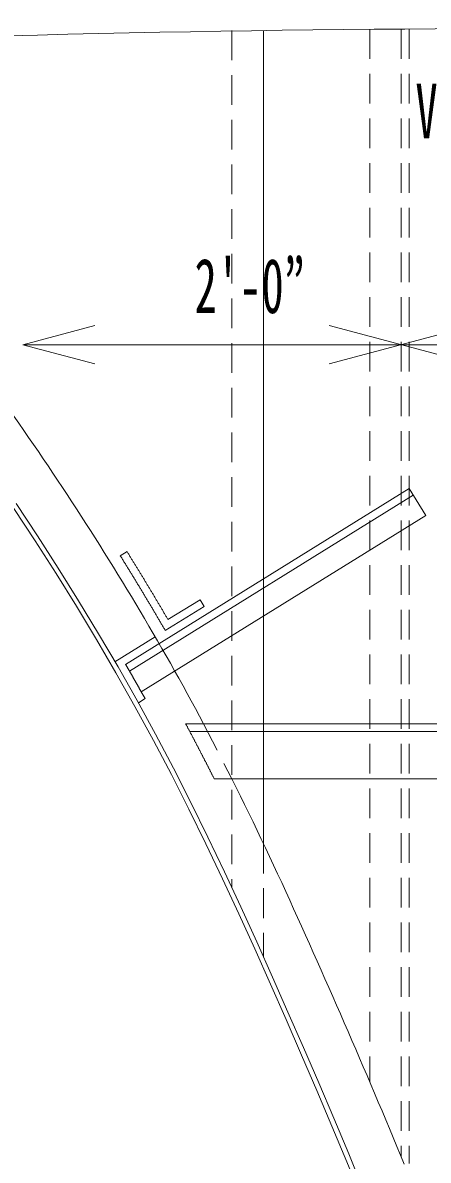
# Model space of a CAD drawing. Units: millimetres, scale not verified. Extents: x -16408 to 16408, y -11606 to 11606.
# Drawn here: x -7800 to -7147, y -4294 to -2460 of the extents above; entities that cross this region are included whole.
import ezdxf
from ezdxf.enums import TextEntityAlignment as Align

# ---------------------------------------------------------------- set-up
doc = ezdxf.new("R2010")
doc.units = ezdxf.units.MM
doc.header["$LTSCALE"] = 40
doc.linetypes.add('DASHED1', pattern=[1.8, 1.2, -0.6])
doc.layers.add('0-0_0', color=3, linetype='Continuous', lineweight=18)
doc.layers.add('0-2_寸法', color=2, linetype='Continuous', lineweight=18)
doc.styles.add('ＭＳ ゴシック', font='')
doc.styles.get('ＭＳ ゴシック').set_extended_font_data('MS Gothic')

msp = doc.modelspace()

# ---------------------------------------------------------------- linework, layer by layer
at = {"layer": '0-0_0', "color": 1, "linetype": 'DASHED1'}
for p, q in [((-7463.1, -2472.91), (-7463.1, -3854.63)), ((-7241.14, -2470.77), (-7241.14, -4167.49)), ((-7190.34, -2470.77), (-7190.34, -4288.91)), ((-7177.64, -2470.77), (-7177.64, -4299.03)), ((-7508.86, -3590.24), (-7463.1, -3679.14)), ((-7412.3, -3783.54), (-7412.3, -3966.03))]:
    msp.add_line(p, q, dxfattribs=at)
at = {"layer": '0-0_0'}
for p, q in [((-7412.3, -2472.91), (-7412.3, -3783.54)), ((-7627.94, -3505.61), (-7170.94, -3222.07)), ((-7609.17, -3538.81), (-7150.86, -3254.45)), ((-7632.03, -3312.88), (-7642.81, -3319.58)), ((-7570.44, -3440.04), (-7507.75, -3401.15)), ((-7651.41, -3490.28), (-7586.63, -3450.09)), ((-7613.78, -3556.62), (-7602.97, -3549.9)), ((-7537.63, -3590.24), (-6233.45, -3590.24)), ((-7530.88, -3602.94), (-6240.2, -3602.94)), ((-7491.53, -3679.14), (-6279.56, -3679.14))]:
    msp.add_line(p, q, dxfattribs=at)
for points in [[(-7790.54, -3128.83), (-7798.44, -3117.43), (-7806.38, -3106.06), (-7814.36, -3094.71), (-7822.37, -3083.39), (-7830.42, -3072.1), (-7838.5, -3060.83), (-7846.63, -3049.59), (-7854.8, -3038.38)], [(-7508.86, -3590.24), (-7515.37, -3577.99), (-7521.93, -3565.77), (-7528.52, -3553.57), (-7535.16, -3541.4), (-7541.84, -3529.24), (-7548.56, -3517.11), (-7555.32, -3505), (-7562.12, -3492.91), (-7568.96, -3480.85), (-7575.84, -3468.8), (-7582.76, -3456.78), (-7589.71, -3444.78), (-7596.71, -3432.8), (-7603.74, -3420.85), (-7610.8, -3408.92), (-7617.91, -3397), (-7625.05, -3385.11), (-7632.22, -3373.24), (-7639.43, -3361.4), (-7646.68, -3349.57), (-7653.96, -3337.76), (-7661.27, -3325.98), (-7668.61, -3314.21), (-7675.99, -3302.47), (-7683.4, -3290.75), (-7690.84, -3279.04), (-7698.32, -3267.36), (-7705.83, -3255.7), (-7713.37, -3244.06), (-7720.94, -3232.44), (-7728.54, -3220.84), (-7736.18, -3209.26), (-7743.85, -3197.71), (-7751.55, -3186.17), (-7759.28, -3174.66), (-7767.05, -3163.17), (-7774.84, -3151.7), (-7782.67, -3140.25), (-7790.54, -3128.83)], [(-7634.26, -3494.59), (-7177.64, -3211.28), (-7150.86, -3254.45)], [(-7478.29, -3840.13), (-7505.05, -3783.86), (-7532.45, -3727.89), (-7560.58, -3672.29), (-7589.5, -3617.1), (-7619.29, -3562.37), (-7649.92, -3508.1), (-7681.34, -3454.3), (-7713.51, -3400.93), (-7746.4, -3348), (-7779.95, -3295.49), (-7814.14, -3243.4)], [(-7475, -3829.22), (-7501.74, -3773.21), (-7529.11, -3717.51), (-7557.22, -3662.17), (-7586.14, -3607.26), (-7615.9, -3552.8), (-7646.49, -3498.8), (-7677.86, -3445.25), (-7709.96, -3392.13), (-7742.76, -3339.44), (-7776.23, -3287.18), (-7810.35, -3235.34)], [(-7617.25, -3336.81), (-7617.92, -3335.73), (-7618.59, -3334.64), (-7619.26, -3333.55), (-7619.93, -3332.46), (-7620.6, -3331.37), (-7621.27, -3330.28), (-7621.94, -3329.19), (-7622.61, -3328.1), (-7623.28, -3327.01), (-7623.95, -3325.93), (-7624.62, -3324.84), (-7625.29, -3323.75), (-7625.97, -3322.66), (-7626.64, -3321.57), (-7627.31, -3320.49), (-7627.98, -3319.4), (-7628.66, -3318.31), (-7629.33, -3317.23), (-7630, -3316.14), (-7630.68, -3315.05), (-7631.35, -3313.97), (-7632.03, -3312.88)], [(-7626.58, -3345.9), (-7627.32, -3344.7), (-7628.05, -3343.5), (-7628.79, -3342.3), (-7629.52, -3341.11), (-7630.26, -3339.91), (-7630.99, -3338.71), (-7631.73, -3337.51), (-7632.46, -3336.32), (-7633.2, -3335.12), (-7633.94, -3333.92), (-7634.68, -3332.73), (-7635.41, -3331.53), (-7636.15, -3330.34), (-7636.89, -3329.14), (-7637.63, -3327.94), (-7638.37, -3326.75), (-7639.11, -3325.55), (-7639.85, -3324.36), (-7640.59, -3323.16), (-7641.33, -3321.97), (-7642.07, -3320.78), (-7642.81, -3319.58)], [(-7591.41, -3379.45), (-7592.07, -3378.36), (-7592.73, -3377.26), (-7593.39, -3376.16), (-7594.04, -3375.07), (-7594.7, -3373.97), (-7595.36, -3372.88), (-7596.02, -3371.78), (-7596.68, -3370.68), (-7597.34, -3369.59), (-7598, -3368.49), (-7598.66, -3367.4), (-7599.32, -3366.3), (-7599.98, -3365.21), (-7600.64, -3364.12), (-7601.3, -3363.02), (-7601.96, -3361.93), (-7602.62, -3360.83), (-7603.28, -3359.74), (-7603.95, -3358.65), (-7604.61, -3357.55), (-7605.27, -3356.46), (-7605.94, -3355.37), (-7606.6, -3354.27), (-7607.26, -3353.18), (-7607.93, -3352.09), (-7608.59, -3351), (-7609.26, -3349.91), (-7609.92, -3348.81), (-7610.59, -3347.72), (-7611.25, -3346.63), (-7611.92, -3345.54), (-7612.58, -3344.45), (-7613.25, -3343.36), (-7613.92, -3342.27), (-7614.58, -3341.18), (-7615.25, -3340.09), (-7615.92, -3338.99), (-7616.59, -3337.9), (-7617.25, -3336.81)], [(-7598.23, -3392.8), (-7598.95, -3391.6), (-7599.67, -3390.39), (-7600.39, -3389.18), (-7601.11, -3387.98), (-7601.83, -3386.77), (-7602.55, -3385.57), (-7603.28, -3384.36), (-7604, -3383.15), (-7604.72, -3381.95), (-7605.45, -3380.74), (-7606.17, -3379.54), (-7606.89, -3378.34), (-7607.62, -3377.13), (-7608.34, -3375.93), (-7609.07, -3374.72), (-7609.79, -3373.52), (-7610.52, -3372.32), (-7611.25, -3371.11), (-7611.97, -3369.91), (-7612.7, -3368.71), (-7613.43, -3367.51), (-7614.16, -3366.3), (-7614.88, -3365.1), (-7615.61, -3363.9), (-7616.34, -3362.7), (-7617.07, -3361.5), (-7617.8, -3360.3), (-7618.53, -3359.09), (-7619.26, -3357.89), (-7619.99, -3356.69), (-7620.72, -3355.49), (-7621.45, -3354.29), (-7622.18, -3353.09), (-7622.92, -3351.89), (-7623.65, -3350.69), (-7624.38, -3349.49), (-7625.11, -3348.3), (-7625.85, -3347.1), (-7626.58, -3345.9)], [(-7566.03, -3422.37), (-7566.68, -3421.26), (-7567.32, -3420.16), (-7567.97, -3419.06), (-7568.61, -3417.95), (-7569.26, -3416.85), (-7569.91, -3415.75), (-7570.55, -3414.64), (-7571.2, -3413.54), (-7571.85, -3412.44), (-7572.49, -3411.34), (-7573.14, -3410.23), (-7573.79, -3409.13), (-7574.44, -3408.03), (-7575.09, -3406.93), (-7575.74, -3405.83), (-7576.39, -3404.73), (-7577.04, -3403.63), (-7577.69, -3402.53), (-7578.34, -3401.43), (-7578.99, -3400.32), (-7579.64, -3399.22), (-7580.29, -3398.12), (-7580.94, -3397.02), (-7581.6, -3395.93), (-7582.25, -3394.83), (-7582.9, -3393.73), (-7583.55, -3392.63), (-7584.21, -3391.53), (-7584.86, -3390.43), (-7585.51, -3389.33), (-7586.17, -3388.23), (-7586.82, -3387.14), (-7587.48, -3386.04), (-7588.13, -3384.94), (-7588.79, -3383.84), (-7589.44, -3382.74), (-7590.1, -3381.65), (-7590.76, -3380.55), (-7591.41, -3379.45)], [(-7566.03, -3422.37), (-7514.45, -3390.36), (-7507.75, -3401.15)], [(-7570.44, -3440.04), (-7571.14, -3438.83), (-7571.85, -3437.61), (-7572.55, -3436.4), (-7573.26, -3435.18), (-7573.97, -3433.97), (-7574.67, -3432.75), (-7575.38, -3431.54), (-7576.09, -3430.33), (-7576.8, -3429.11), (-7577.51, -3427.9), (-7578.22, -3426.69), (-7578.93, -3425.47), (-7579.64, -3424.26), (-7580.35, -3423.05), (-7581.06, -3421.84), (-7581.77, -3420.62), (-7582.48, -3419.41), (-7583.19, -3418.2), (-7583.9, -3416.99), (-7584.62, -3415.78), (-7585.33, -3414.57), (-7586.04, -3413.35), (-7586.76, -3412.14), (-7587.47, -3410.93), (-7588.19, -3409.72), (-7588.9, -3408.51), (-7589.62, -3407.3), (-7590.33, -3406.09), (-7591.05, -3404.88), (-7591.76, -3403.68), (-7592.48, -3402.47), (-7593.2, -3401.26), (-7593.92, -3400.05), (-7594.63, -3398.84), (-7595.35, -3397.63), (-7596.07, -3396.43), (-7596.79, -3395.22), (-7597.51, -3394.01), (-7598.23, -3392.8)], [(-7633.31, -3496.24), (-7633.63, -3495.69), (-7633.94, -3495.14), (-7634.26, -3494.59)], [(-7621.02, -3517.77), (-7621.33, -3517.21), (-7621.65, -3516.66), (-7621.96, -3516.11), (-7622.27, -3515.56), (-7622.59, -3515), (-7622.9, -3514.45), (-7623.22, -3513.9), (-7623.53, -3513.35), (-7623.84, -3512.79), (-7624.16, -3512.24), (-7624.47, -3511.69), (-7624.79, -3511.14), (-7625.1, -3510.58), (-7625.42, -3510.03), (-7625.73, -3509.48), (-7626.05, -3508.93), (-7626.36, -3508.38), (-7626.68, -3507.82), (-7626.99, -3507.27), (-7627.31, -3506.72), (-7627.62, -3506.17), (-7627.94, -3505.62), (-7628.25, -3505.06), (-7628.57, -3504.51), (-7628.88, -3503.96), (-7629.2, -3503.41), (-7629.51, -3502.86), (-7629.83, -3502.31), (-7630.15, -3501.75), (-7630.46, -3501.2), (-7630.78, -3500.65), (-7631.09, -3500.1), (-7631.41, -3499.55), (-7631.73, -3499), (-7632.04, -3498.45), (-7632.36, -3497.89), (-7632.68, -3497.34), (-7632.99, -3496.79), (-7633.31, -3496.24)], [(-7602.97, -3549.9), (-7609.17, -3538.81), (-7609.48, -3538.26), (-7609.79, -3537.7), (-7610.1, -3537.15), (-7610.41, -3536.59), (-7610.72, -3536.04), (-7611.03, -3535.48), (-7611.35, -3534.93), (-7611.66, -3534.37), (-7611.97, -3533.82), (-7612.28, -3533.27), (-7612.59, -3532.71), (-7612.9, -3532.16), (-7613.21, -3531.6), (-7613.52, -3531.05), (-7613.83, -3530.5), (-7614.15, -3529.94), (-7614.46, -3529.39), (-7614.77, -3528.83), (-7615.08, -3528.28), (-7615.39, -3527.73), (-7615.7, -3527.17), (-7616.02, -3526.62), (-7616.33, -3526.07), (-7616.64, -3525.51), (-7616.95, -3524.96), (-7617.27, -3524.4), (-7617.58, -3523.85), (-7617.89, -3523.3), (-7618.2, -3522.74), (-7618.52, -3522.19), (-7618.83, -3521.64), (-7619.14, -3521.08), (-7619.45, -3520.53), (-7619.77, -3519.98), (-7620.08, -3519.43), (-7620.39, -3518.87), (-7620.71, -3518.32), (-7621.02, -3517.77)], [(-7527.3, -3609.7), (-7527.77, -3608.81), (-7528.24, -3607.93), (-7528.71, -3607.04), (-7529.17, -3606.16), (-7529.64, -3605.27), (-7530.11, -3604.39), (-7530.58, -3603.5), (-7531.05, -3602.62), (-7531.51, -3601.73), (-7531.98, -3600.85), (-7532.45, -3599.96), (-7532.92, -3599.08), (-7533.39, -3598.19), (-7533.86, -3597.31), (-7534.33, -3596.42), (-7534.8, -3595.54), (-7535.27, -3594.66), (-7535.74, -3593.77), (-7536.21, -3592.89), (-7536.68, -3592), (-7537.16, -3591.12), (-7537.63, -3590.24)], [(-7509.26, -3644.34), (-7509.72, -3643.45), (-7510.18, -3642.56), (-7510.64, -3641.67), (-7511.1, -3640.78), (-7511.56, -3639.89), (-7512.01, -3639), (-7512.47, -3638.11), (-7512.93, -3637.22), (-7513.4, -3636.33), (-7513.86, -3635.44), (-7514.32, -3634.55), (-7514.78, -3633.66), (-7515.24, -3632.77), (-7515.7, -3631.89), (-7516.16, -3631), (-7516.62, -3630.11), (-7517.09, -3629.22), (-7517.55, -3628.33), (-7518.01, -3627.44), (-7518.47, -3626.55), (-7518.94, -3625.67), (-7519.4, -3624.78), (-7519.86, -3623.89), (-7520.33, -3623), (-7520.79, -3622.12), (-7521.25, -3621.23), (-7521.72, -3620.34), (-7522.18, -3619.45), (-7522.65, -3618.57), (-7523.11, -3617.68), (-7523.58, -3616.79), (-7524.04, -3615.91), (-7524.51, -3615.02), (-7524.97, -3614.13), (-7525.44, -3613.25), (-7525.9, -3612.36), (-7526.37, -3611.47), (-7526.84, -3610.59), (-7527.3, -3609.7)], [(-7491.53, -3679.14), (-7491.98, -3678.24), (-7492.43, -3677.35), (-7492.88, -3676.46), (-7493.33, -3675.56), (-7493.78, -3674.67), (-7494.24, -3673.77), (-7494.69, -3672.88), (-7495.14, -3671.99), (-7495.59, -3671.09), (-7496.05, -3670.2), (-7496.5, -3669.31), (-7496.95, -3668.41), (-7497.4, -3667.52), (-7497.86, -3666.63), (-7498.31, -3665.74), (-7498.77, -3664.84), (-7499.22, -3663.95), (-7499.67, -3663.06), (-7500.13, -3662.17), (-7500.58, -3661.27), (-7501.04, -3660.38), (-7501.49, -3659.49), (-7501.95, -3658.6), (-7502.4, -3657.7), (-7502.86, -3656.81), (-7503.32, -3655.92), (-7503.77, -3655.03), (-7504.23, -3654.14), (-7504.68, -3653.25), (-7505.14, -3652.36), (-7505.6, -3651.46), (-7506.05, -3650.57), (-7506.51, -3649.68), (-7506.97, -3648.79), (-7507.43, -3647.9), (-7507.88, -3647.01), (-7508.34, -3646.12), (-7508.8, -3645.23), (-7509.26, -3644.34)], [(-7402.47, -3804.39), (-7409.05, -3790.4), (-7415.67, -3776.43), (-7422.33, -3762.47), (-7429.02, -3748.53), (-7435.76, -3734.61), (-7442.53, -3720.71), (-7449.34, -3706.83), (-7456.2, -3692.98), (-7463.1, -3679.14)], [(-7257.57, -4129.15), (-7263.69, -4114.95), (-7269.83, -4100.76), (-7275.98, -4086.58), (-7282.15, -4072.4), (-7288.33, -4058.22), (-7294.52, -4044.05), (-7300.72, -4029.89), (-7306.93, -4015.73), (-7313.16, -4001.58), (-7319.4, -3987.43), (-7325.65, -3973.29), (-7331.93, -3959.16), (-7338.22, -3945.03), (-7344.53, -3930.92), (-7350.86, -3916.81), (-7357.22, -3902.72), (-7363.6, -3888.63), (-7370.01, -3874.56), (-7376.44, -3860.5), (-7382.9, -3846.45), (-7389.39, -3832.42), (-7395.91, -3818.4), (-7402.47, -3804.39)], [(-7347.89, -4112.3), (-7372.73, -4055.42), (-7397.77, -3998.63), (-7423.1, -3941.97), (-7448.82, -3885.49), (-7475, -3829.22)], [(-7350.93, -4124.45), (-7375.83, -4067.33), (-7400.93, -4010.3), (-7426.32, -3953.4), (-7452.07, -3896.66), (-7478.29, -3840.13)], [(-6898.24, -5416.55), (-6921.89, -5359.02), (-6936.86, -5298.55), (-6951.04, -5237.88), (-6967.48, -5177.78), (-6985.54, -5118.14), (-7004.48, -5058.78), (-7023.58, -4999.47), (-7042.67, -4940.15), (-7061.99, -4880.91), (-7081.74, -4821.81), (-7101.91, -4762.85), (-7122.49, -4704.04), (-7143.45, -4645.35), (-7164.77, -4586.8), (-7186.48, -4528.4), (-7208.61, -4470.15), (-7231.19, -4412.07), (-7254.27, -4354.19), (-7277.84, -4296.51), (-7301.86, -4239.01), (-7326.25, -4181.67), (-7350.93, -4124.45)], [(-6898.24, -5399.78), (-6918.96, -5341.38), (-6932.94, -5280.92), (-6947.66, -5220.63), (-6964.5, -5160.9), (-6982.77, -5101.58), (-7001.7, -5042.48), (-7020.74, -4983.41), (-7039.78, -4924.34), (-7059.11, -4865.36), (-7078.87, -4806.52), (-7099.05, -4747.83), (-7119.63, -4689.28), (-7140.58, -4630.86), (-7161.9, -4572.57), (-7183.6, -4514.43), (-7205.73, -4456.44), (-7228.31, -4398.63), (-7251.38, -4341.02), (-7274.94, -4283.6), (-7298.93, -4226.36), (-7323.26, -4169.26), (-7347.89, -4112.3)], [(-7185.72, -4300.22), (-7191.57, -4285.91), (-7197.44, -4271.61), (-7203.35, -4257.32), (-7209.28, -4243.04), (-7215.24, -4228.77), (-7221.22, -4214.51), (-7227.23, -4200.26), (-7233.26, -4186.02), (-7239.3, -4171.79), (-7245.37, -4157.57), (-7251.46, -4143.36), (-7257.57, -4129.15)]]:
    msp.add_lwpolyline(points, dxfattribs=at)
for radius, start, end in [(32615.57, 87.0489, 92.75224), (32577.47, 87.12459, 92.67583)]:
    msp.add_arc((-6945.63, -35047.03), radius, start, end, dxfattribs=at)
at = {"layer": '0-2_寸法'}
for p, q in [((-7799.94, -2979.36), (-7684.03, -2948.3)), ((-7074.43, -2948.3), (-7306.25, -3010.42)), ((-7074.43, -3010.42), (-7306.25, -2948.3)), ((-7799.94, -2979.36), (-7684.03, -3010.42)), ((-5971.14, -2979.36), (-7799.94, -2979.36))]:
    msp.add_line(p, q, dxfattribs=at)

# ---------------------------------------------------------------- texts
at = {"layer": '0-2_寸法', "style": 'ＭＳ ゴシック', "width": 0.6}
for s, p in [('V  STIF', (-7167.46, -2672.92)), ("2'-0”", (-7523.26, -2954.71))]:
    msp.add_text(s, height=87.98, dxfattribs=at).set_placement(p, align=Align.BOTTOM_LEFT)

doc.saveas('drawing.dxf')
